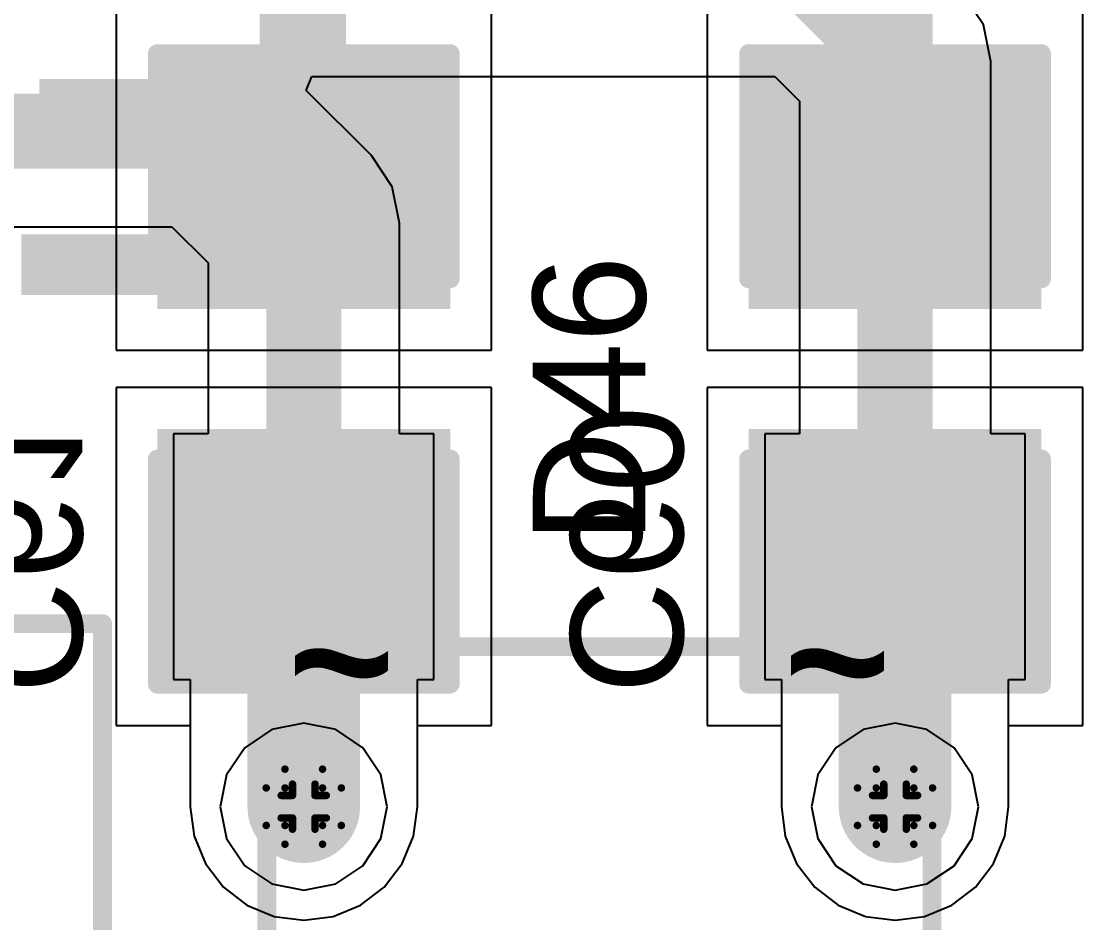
# Model space of a CAD drawing. Header units: inches. Extents: x 0 to 198, y 0 to 199.
# Drawn here: x 3.9487 to 4.2315, y 3.9091 to 4.1493 of the extents above; entities that cross this region are included whole.
import ezdxf

# ---------------------------------------------------------------- set-up
doc = ezdxf.new("R2010")
doc.units = ezdxf.units.IN
doc.header["$MEASUREMENT"] = 0
for name, color, linetype in [('Bottom Layer', 5, 'Continuous'), ('Bottom Overlay', 54, 'Continuous'), ('Bottom Paste', 16, 'Continuous'), ('Bottom Solder', 6, 'Continuous'), ('Drill Drawing', 1, 'Continuous'), ('Layer 1', 16, 'Continuous'), ('Layer 2', 76, 'Continuous'), ('Top Layer', 1, 'Continuous'), ('Top Overlay', 2, 'Continuous'), ('Top Paste', 8, 'Continuous'), ('Top Solder', 216, 'Continuous'), ('Via Holes', 16, 'Continuous')]:
    doc.layers.add(name, color=color, linetype=linetype)
doc.styles.add('Arial', font='', dxfattribs={"height": 0.2})
doc.styles.add('Arial Black_Bold', font='', dxfattribs={"height": 0.2})
doc.styles.add('Arial_Bold', font='', dxfattribs={"height": 0.2})
doc.styles.get('Arial').set_extended_font_data('Arial')
doc.styles.get('Arial Black_Bold').set_extended_font_data('Arial Black', bold=True)
doc.styles.get('Arial_Bold').set_extended_font_data('Arial', bold=True)

# ---------------------------------------------------------------- blocks, each defined once
blk = doc.blocks.new('B1617S_59')
at = {"layer": 'Top Overlay'}
for points in [[(0.19613, 0.13779, 0.005, 0.005, 0), (0.25, 0.13779, 0.005, 0.005, 0)], [(0.25, -0.1378, 0.005, 0.005, 0), (0.25, 0.13779, 0.005, 0.005, 0)]]:
    blk.add_lwpolyline(points, format="xyseb", dxfattribs=at)
blk.add_lwpolyline([(0.24875, 0.13779, 0.0025, 0.0025, 1), (0.25125, 0.13779, 0.0025, 0.0025, 1)], format="xyseb", close=True, dxfattribs=at)
blk.add_lwpolyline([(0.24875, 0.13779, 0.0025, 0.0025, 1), (0.25125, 0.13779, 0.0025, 0.0025, 1)], format="xyseb", close=True, dxfattribs=at)
blk = doc.blocks.new('ABS_253')
at = {"layer": 'Top Layer'}
for points in [[(-0.09488, 0.05906), (-0.13031, 0.05906), (-0.13031, 0.09843), (-0.09488, 0.09843)], [(0.13031, 0.05906), (0.09488, 0.05906), (0.09488, 0.09843), (0.13031, 0.09843)], [(-0.09488, -0.09843), (-0.13031, -0.09843), (-0.13031, -0.05906), (-0.09488, -0.05906)], [(0.13031, -0.09843), (0.09488, -0.09843), (0.09488, -0.05906), (0.13031, -0.05906)]]:
    blk.add_hatch(color=1, dxfattribs=at).paths.add_polyline_path(points)
at = {"layer": 'Top Paste'}
for points in [[(-0.09488, 0.05906), (-0.13031, 0.05906), (-0.13031, 0.09843), (-0.09488, 0.09843)], [(0.13031, 0.05906), (0.09488, 0.05906), (0.09488, 0.09843), (0.13031, 0.09843)], [(-0.09488, -0.09843), (-0.13031, -0.09843), (-0.13031, -0.05906), (-0.09488, -0.05906)], [(0.13031, -0.09843), (0.09488, -0.09843), (0.09488, -0.05906), (0.13031, -0.05906)]]:
    blk.add_hatch(color=8, dxfattribs=at).paths.add_polyline_path(points)
at = {"layer": 'Top Solder'}
for points in [[(-0.09088, 0.05506), (-0.13431, 0.05506), (-0.13431, 0.10243), (-0.09088, 0.10243)], [(0.13431, 0.05506), (0.09088, 0.05506), (0.09088, 0.10243), (0.13431, 0.10243)], [(-0.09088, -0.10243), (-0.13431, -0.10243), (-0.13431, -0.05506), (-0.09088, -0.05506)], [(0.13431, -0.10243), (0.09088, -0.10243), (0.09088, -0.05506), (0.13431, -0.05506)]]:
    blk.add_hatch(color=216, dxfattribs=at).paths.add_polyline_path(points)
at = {"layer": 'Top Overlay'}
for points in [[(-0.08858, 0.08858, 0.005, 0.005, 0), (0.08858, 0.08858, 0.005, 0.005, 0)], [(-0.08858, 0.08858, 0.005, 0.005, 0), (-0.08858, -0.08858, 0.005, 0.005, 0)], [(0.08858, 0.08858, 0.005, 0.005, 0), (0.08858, -0.08858, 0.005, 0.005, 0)], [(-0.144, 0.085, 0.005, 0.005, 0), (-0.139, 0.08, 0.005, 0.005, 0)], [(-0.144, 0.085, 0.005, 0.005, 0), (-0.144, 0.075, 0.005, 0.005, 0)], [(-0.139, 0.08, 0.005, 0.005, 0), (-0.144, 0.075, 0.005, 0.005, 0)], [(-0.08858, -0.08858, 0.005, 0.005, 0), (0.08858, -0.08858, 0.005, 0.005, 0)]]:
    blk.add_lwpolyline(points, format="xyseb", dxfattribs=at)
for points in [[(-0.08983, 0.08858, 0.0025, 0.0025, 1), (-0.08733, 0.08858, 0.0025, 0.0025, 1)], [(-0.08983, 0.08858, 0.0025, 0.0025, 1), (-0.08733, 0.08858, 0.0025, 0.0025, 1)], [(0.08733, 0.08858, 0.0025, 0.0025, 1), (0.08983, 0.08858, 0.0025, 0.0025, 1)], [(0.08733, 0.08858, 0.0025, 0.0025, 1), (0.08983, 0.08858, 0.0025, 0.0025, 1)], [(-0.14525, 0.085, 0.0025, 0.0025, 1), (-0.14275, 0.085, 0.0025, 0.0025, 1)], [(-0.14525, 0.085, 0.0025, 0.0025, 1), (-0.14275, 0.085, 0.0025, 0.0025, 1)], [(-0.14025, 0.08, 0.0025, 0.0025, 1), (-0.13775, 0.08, 0.0025, 0.0025, 1)], [(-0.14025, 0.08, 0.0025, 0.0025, 1), (-0.13775, 0.08, 0.0025, 0.0025, 1)], [(-0.14525, 0.075, 0.0025, 0.0025, 1), (-0.14275, 0.075, 0.0025, 0.0025, 1)], [(-0.14525, 0.075, 0.0025, 0.0025, 1), (-0.14275, 0.075, 0.0025, 0.0025, 1)], [(-0.08983, -0.08858, 0.0025, 0.0025, 1), (-0.08733, -0.08858, 0.0025, 0.0025, 1)], [(-0.08983, -0.08858, 0.0025, 0.0025, 1), (-0.08733, -0.08858, 0.0025, 0.0025, 1)], [(0.08733, -0.08858, 0.0025, 0.0025, 1), (0.08983, -0.08858, 0.0025, 0.0025, 1)], [(0.08733, -0.08858, 0.0025, 0.0025, 1), (0.08983, -0.08858, 0.0025, 0.0025, 1)]]:
    blk.add_lwpolyline(points, format="xyseb", close=True, dxfattribs=at)
at = {"layer": 'Top Overlay', "style": 'Arial_Bold'}
for s, p in [('+', (-0.04751, 0.05434)), ('~', (0.10099, 0.05434)), ('~', (0.10099, -0.07772)), ('-', (-0.04751, -0.07772))]:
    blk.add_text(s, height=0.035, rotation=90, dxfattribs=at).set_placement(p)
blk = doc.blocks.new('C___1206_B_316')
at = {"layer": 'Bottom Layer'}
for points in [[(-0.08, 0.035), (-0.02, 0.035), (-0.02, -0.035), (-0.08, -0.035)], [(0.02, 0.035), (0.08, 0.035), (0.08, -0.035), (0.02, -0.035)]]:
    blk.add_hatch(color=5, dxfattribs=at).paths.add_polyline_path(points)
at = {"layer": 'Bottom Paste'}
for points in [[(-0.08, 0.035), (-0.02, 0.035), (-0.02, -0.035), (-0.08, -0.035)], [(0.02, 0.035), (0.08, 0.035), (0.08, -0.035), (0.02, -0.035)]]:
    blk.add_hatch(color=16, dxfattribs=at).paths.add_polyline_path(points)
at = {"layer": 'Bottom Solder'}
for points in [[(-0.084, 0.039), (-0.016, 0.039), (-0.016, -0.039), (-0.084, -0.039)], [(0.016, 0.039), (0.084, 0.039), (0.084, -0.039), (0.016, -0.039)]]:
    blk.add_hatch(color=6, dxfattribs=at).paths.add_polyline_path(points)
at = {"layer": 'Bottom Overlay'}
for points in [[(-0.084, -0.039, 0.005, 0.005, 0), (-0.084, 0.039, 0.005, 0.005, 0)], [(-0.024, 0.039, 0.005, 0.005, 0), (-0.084, 0.039, 0.005, 0.005, 0)], [(0.084, 0.039, 0.005, 0.005, 0), (0.024, 0.039, 0.005, 0.005, 0)], [(0.084, -0.039, 0.005, 0.005, 0), (0.084, 0.039, 0.005, 0.005, 0)], [(-0.024, -0.039, 0.005, 0.005, 0), (-0.084, -0.039, 0.005, 0.005, 0)], [(0.084, -0.039, 0.005, 0.005, 0), (0.024, -0.039, 0.005, 0.005, 0)]]:
    blk.add_lwpolyline(points, format="xyseb", dxfattribs=at)
for points in [[(-0.08525, 0.039, 0.0025, 0.0025, 1), (-0.08275, 0.039, 0.0025, 0.0025, 1)], [(-0.08525, 0.039, 0.0025, 0.0025, 1), (-0.08275, 0.039, 0.0025, 0.0025, 1)], [(-0.02525, 0.039, 0.0025, 0.0025, 1), (-0.02275, 0.039, 0.0025, 0.0025, 1)], [(0.02275, 0.039, 0.0025, 0.0025, 1), (0.02525, 0.039, 0.0025, 0.0025, 1)], [(0.08275, 0.039, 0.0025, 0.0025, 1), (0.08525, 0.039, 0.0025, 0.0025, 1)], [(0.08275, 0.039, 0.0025, 0.0025, 1), (0.08525, 0.039, 0.0025, 0.0025, 1)], [(-0.08525, -0.039, 0.0025, 0.0025, 1), (-0.08275, -0.039, 0.0025, 0.0025, 1)], [(-0.08525, -0.039, 0.0025, 0.0025, 1), (-0.08275, -0.039, 0.0025, 0.0025, 1)], [(-0.02525, -0.039, 0.0025, 0.0025, 1), (-0.02275, -0.039, 0.0025, 0.0025, 1)], [(0.02275, -0.039, 0.0025, 0.0025, 1), (0.02525, -0.039, 0.0025, 0.0025, 1)], [(0.08275, -0.039, 0.0025, 0.0025, 1), (0.08525, -0.039, 0.0025, 0.0025, 1)], [(0.08275, -0.039, 0.0025, 0.0025, 1), (0.08525, -0.039, 0.0025, 0.0025, 1)]]:
    blk.add_lwpolyline(points, format="xyseb", close=True, dxfattribs=at)
blk = doc.blocks.new('C___1206_B_317')
at = {"layer": 'Bottom Layer'}
for points in [[(-0.08, 0.035), (-0.02, 0.035), (-0.02, -0.035), (-0.08, -0.035)], [(0.02, 0.035), (0.08, 0.035), (0.08, -0.035), (0.02, -0.035)]]:
    blk.add_hatch(color=5, dxfattribs=at).paths.add_polyline_path(points)
at = {"layer": 'Bottom Paste'}
for points in [[(-0.08, 0.035), (-0.02, 0.035), (-0.02, -0.035), (-0.08, -0.035)], [(0.02, 0.035), (0.08, 0.035), (0.08, -0.035), (0.02, -0.035)]]:
    blk.add_hatch(color=16, dxfattribs=at).paths.add_polyline_path(points)
at = {"layer": 'Bottom Solder'}
for points in [[(-0.084, 0.039), (-0.016, 0.039), (-0.016, -0.039), (-0.084, -0.039)], [(0.016, 0.039), (0.084, 0.039), (0.084, -0.039), (0.016, -0.039)]]:
    blk.add_hatch(color=6, dxfattribs=at).paths.add_polyline_path(points)
at = {"layer": 'Bottom Overlay'}
for points in [[(-0.024, 0.039, 0.005, 0.005, 0), (-0.084, 0.039, 0.005, 0.005, 0)], [(-0.084, -0.039, 0.005, 0.005, 0), (-0.084, 0.039, 0.005, 0.005, 0)], [(0.084, 0.039, 0.005, 0.005, 0), (0.024, 0.039, 0.005, 0.005, 0)], [(0.084, -0.039, 0.005, 0.005, 0), (0.084, 0.039, 0.005, 0.005, 0)], [(-0.024, -0.039, 0.005, 0.005, 0), (-0.084, -0.039, 0.005, 0.005, 0)], [(0.084, -0.039, 0.005, 0.005, 0), (0.024, -0.039, 0.005, 0.005, 0)]]:
    blk.add_lwpolyline(points, format="xyseb", dxfattribs=at)
for points in [[(-0.08525, 0.039, 0.0025, 0.0025, 1), (-0.08275, 0.039, 0.0025, 0.0025, 1)], [(-0.08525, 0.039, 0.0025, 0.0025, 1), (-0.08275, 0.039, 0.0025, 0.0025, 1)], [(-0.02525, 0.039, 0.0025, 0.0025, 1), (-0.02275, 0.039, 0.0025, 0.0025, 1)], [(0.02275, 0.039, 0.0025, 0.0025, 1), (0.02525, 0.039, 0.0025, 0.0025, 1)], [(0.08275, 0.039, 0.0025, 0.0025, 1), (0.08525, 0.039, 0.0025, 0.0025, 1)], [(0.08275, 0.039, 0.0025, 0.0025, 1), (0.08525, 0.039, 0.0025, 0.0025, 1)], [(-0.08525, -0.039, 0.0025, 0.0025, 1), (-0.08275, -0.039, 0.0025, 0.0025, 1)], [(-0.08525, -0.039, 0.0025, 0.0025, 1), (-0.08275, -0.039, 0.0025, 0.0025, 1)], [(-0.02525, -0.039, 0.0025, 0.0025, 1), (-0.02275, -0.039, 0.0025, 0.0025, 1)], [(0.02275, -0.039, 0.0025, 0.0025, 1), (0.02525, -0.039, 0.0025, 0.0025, 1)], [(0.08275, -0.039, 0.0025, 0.0025, 1), (0.08525, -0.039, 0.0025, 0.0025, 1)], [(0.08275, -0.039, 0.0025, 0.0025, 1), (0.08525, -0.039, 0.0025, 0.0025, 1)]]:
    blk.add_lwpolyline(points, format="xyseb", close=True, dxfattribs=at)

msp = doc.modelspace()

# ---------------------------------------------------------------- hatches: boundary and pattern name
at = {"layer": 'Bottom Layer'}
h = msp.add_hatch(color=5, dxfattribs=at)
edge = h.paths.add_edge_path()
edge.add_arc((4.02399, 3.94), 0.01181, 0, 360)
h = msp.add_hatch(color=5, dxfattribs=at)
edge = h.paths.add_edge_path()
edge.add_arc((4.18147, 3.94), 0.01181, 0, 360)
at = {"layer": 'Layer 1'}
h = msp.add_hatch(color=16, dxfattribs=at)
edge = h.paths.add_edge_path()
edge.add_arc((4.02399, 3.94), 0.01181, 0, 360)
h = msp.add_hatch(color=16, dxfattribs=at)
edge = h.paths.add_edge_path()
edge.add_arc((4.18147, 3.94), 0.01181, 0, 360)
at = {"layer": 'Layer 2'}
h = msp.add_hatch(color=76, dxfattribs=at)
edge = h.paths.add_edge_path()
edge.add_arc((4.02399, 3.94), 0.01181, 0, 360)
h = msp.add_hatch(color=76, dxfattribs=at)
edge = h.paths.add_edge_path()
edge.add_arc((4.18147, 3.94), 0.01181, 0, 360)
at = {"layer": 'Top Layer'}
h = msp.add_hatch(color=1, dxfattribs=at)
edge = h.paths.add_edge_path()
edge.add_arc((4.02399, 3.94), 0.01181, 0, 360)
h = msp.add_hatch(color=1, dxfattribs=at)
edge = h.paths.add_edge_path()
edge.add_arc((4.18147, 3.94), 0.01181, 0, 360)
at = {"layer": 'Via Holes'}
h = msp.add_hatch(color=7, dxfattribs=at)
edge = h.paths.add_edge_path()
edge.add_arc((4.02399, 3.94), 0.00591, 0, 360)
h = msp.add_hatch(color=7, dxfattribs=at)
edge = h.paths.add_edge_path()
edge.add_arc((4.18147, 3.94), 0.00591, 0, 360)

# ---------------------------------------------------------------- linework, layer by layer
at = {"layer": 'Bottom Layer'}
for p, q in [((3.97399, 4.15164), (3.97399, 4.06164)), ((4.07399, 4.06164), (4.07399, 4.15164)), ((4.13147, 4.15164), (4.13147, 4.06164)), ((4.23147, 4.06164), (4.23147, 4.15164)), ((3.97399, 4.06164), (4.07399, 4.06164)), ((4.13147, 4.06164), (4.23147, 4.06164)), ((4.07399, 4.05164), (3.97399, 4.05164)), ((3.97399, 4.05164), (3.97399, 3.96164)), ((4.07399, 3.96164), (4.07399, 4.05164)), ((4.23147, 4.05164), (4.13147, 4.05164)), ((4.13147, 4.05164), (4.13147, 3.96164)), ((4.23147, 3.96164), (4.23147, 4.05164)), ((3.97399, 3.96164), (3.99373, 3.96164)), ((3.99373, 3.96164), (3.99373, 3.94)), ((4.05424, 3.94), (4.05424, 3.96164)), ((4.05424, 3.96164), (4.07399, 3.96164)), ((4.13147, 3.96164), (4.15121, 3.96164)), ((4.15121, 3.96164), (4.15121, 3.94)), ((4.21173, 3.94), (4.21173, 3.96164)), ((4.21173, 3.96164), (4.23147, 3.96164)), ((3.99373, 3.94), (3.99476, 3.93217)), ((4.05321, 3.93217), (4.05424, 3.94)), ((4.15121, 3.94), (4.15224, 3.93217)), ((4.2107, 3.93217), (4.21173, 3.94)), ((3.99476, 3.93217), (3.99778, 3.92487)), ((4.05019, 3.92487), (4.05321, 3.93217)), ((4.15224, 3.93217), (4.15526, 3.92487)), ((4.20767, 3.92487), (4.2107, 3.93217)), ((3.99778, 3.92487), (4.00259, 3.9186)), ((4.04538, 3.9186), (4.05019, 3.92487)), ((4.15526, 3.92487), (4.16007, 3.9186)), ((4.20286, 3.9186), (4.20767, 3.92487)), ((4.00259, 3.9186), (4.00886, 3.91379)), ((4.03912, 3.91379), (4.04538, 3.9186)), ((4.16007, 3.9186), (4.16634, 3.91379)), ((4.1966, 3.91379), (4.20286, 3.9186)), ((4.00886, 3.91379), (4.01615, 3.91077)), ((4.03182, 3.91077), (4.03912, 3.91379)), ((4.16634, 3.91379), (4.17364, 3.91077)), ((4.1893, 3.91077), (4.1966, 3.91379)), ((4.01615, 3.91077), (4.02399, 3.90974)), ((4.02399, 3.90974), (4.03182, 3.91077)), ((4.17364, 3.91077), (4.18147, 3.90974)), ((4.18147, 3.90974), (4.1893, 3.91077))]:
    msp.add_line(p, q, dxfattribs=at)
for points in [[(4.18147, 4.10664, 0.02, 0.02, 0), (4.18147, 4.187, 0.02, 0.02, 0)], [(4.02399, 4.10664, 0.02, 0.02, 0), (4.02399, 4.172, 0.02, 0.02, 0)], [(4.02399, 3.94, 0.03, 0.03, 0), (4.02399, 4.00664, 0.03, 0.03, 0)], [(4.18147, 3.94, 0.03, 0.03, 0), (4.18147, 4.00664, 0.03, 0.03, 0)]]:
    msp.add_lwpolyline(points, format="xyseb", dxfattribs=at)
for points in [[(4.01899, 4.10664, 0.01, 0.01, 1), (4.02899, 4.10664, 0.01, 0.01, 1)], [(4.17647, 4.10664, 0.01, 0.01, 1), (4.18647, 4.10664, 0.01, 0.01, 1)], [(4.01649, 4.00664, 0.015, 0.015, 1), (4.03149, 4.00664, 0.015, 0.015, 1)], [(4.17397, 4.00664, 0.015, 0.015, 1), (4.18897, 4.00664, 0.015, 0.015, 1)], [(4.01649, 3.94, 0.015, 0.015, 1), (4.03149, 3.94, 0.015, 0.015, 1)], [(4.17397, 3.94, 0.015, 0.015, 1), (4.18897, 3.94, 0.015, 0.015, 1)]]:
    msp.add_lwpolyline(points, format="xyseb", close=True, dxfattribs=at)
at = {"layer": 'Drill Drawing'}
for points in [[(4.01899, 3.945, 0.002, 0.002, 0), (4.01899, 3.95, 0.002, 0.002, 0)], [(4.01899, 3.95, 0.002, 0.002, 0), (4.02899, 3.95, 0.002, 0.002, 0)], [(4.02899, 3.945, 0.002, 0.002, 0), (4.02899, 3.95, 0.002, 0.002, 0)], [(4.17647, 3.945, 0.002, 0.002, 0), (4.17647, 3.95, 0.002, 0.002, 0)], [(4.17647, 3.95, 0.002, 0.002, 0), (4.18647, 3.95, 0.002, 0.002, 0)], [(4.18647, 3.945, 0.002, 0.002, 0), (4.18647, 3.95, 0.002, 0.002, 0)], [(4.02099, 3.943, 0.002, 0.002, 0), (4.02099, 3.946, 0.002, 0.002, 0)], [(4.02099, 3.946, 0.002, 0.002, 0), (4.02699, 3.946, 0.002, 0.002, 0)], [(4.02699, 3.943, 0.002, 0.002, 0), (4.02699, 3.946, 0.002, 0.002, 0)], [(4.17847, 3.943, 0.002, 0.002, 0), (4.17847, 3.946, 0.002, 0.002, 0)], [(4.17847, 3.946, 0.002, 0.002, 0), (4.18447, 3.946, 0.002, 0.002, 0)], [(4.18447, 3.943, 0.002, 0.002, 0), (4.18447, 3.946, 0.002, 0.002, 0)], [(4.01399, 3.935, 0.002, 0.002, 0), (4.01399, 3.945, 0.002, 0.002, 0)], [(4.01399, 3.945, 0.002, 0.002, 0), (4.01899, 3.945, 0.002, 0.002, 0)], [(4.02899, 3.945, 0.002, 0.002, 0), (4.03399, 3.945, 0.002, 0.002, 0)], [(4.03399, 3.935, 0.002, 0.002, 0), (4.03399, 3.945, 0.002, 0.002, 0)], [(4.17147, 3.935, 0.002, 0.002, 0), (4.17147, 3.945, 0.002, 0.002, 0)], [(4.17147, 3.945, 0.002, 0.002, 0), (4.17647, 3.945, 0.002, 0.002, 0)], [(4.18647, 3.945, 0.002, 0.002, 0), (4.19147, 3.945, 0.002, 0.002, 0)], [(4.19147, 3.935, 0.002, 0.002, 0), (4.19147, 3.945, 0.002, 0.002, 0)], [(4.01799, 3.937, 0.002, 0.002, 0), (4.01799, 3.943, 0.002, 0.002, 0)], [(4.01799, 3.943, 0.002, 0.002, 0), (4.02099, 3.943, 0.002, 0.002, 0)], [(4.02699, 3.943, 0.002, 0.002, 0), (4.02999, 3.943, 0.002, 0.002, 0)], [(4.02999, 3.937, 0.002, 0.002, 0), (4.02999, 3.943, 0.002, 0.002, 0)], [(4.17547, 3.937, 0.002, 0.002, 0), (4.17547, 3.943, 0.002, 0.002, 0)], [(4.17547, 3.943, 0.002, 0.002, 0), (4.17847, 3.943, 0.002, 0.002, 0)], [(4.18447, 3.943, 0.002, 0.002, 0), (4.18747, 3.943, 0.002, 0.002, 0)], [(4.18747, 3.937, 0.002, 0.002, 0), (4.18747, 3.943, 0.002, 0.002, 0)], [(4.01399, 3.935, 0.002, 0.002, 0), (4.01899, 3.935, 0.002, 0.002, 0)], [(4.01799, 3.937, 0.002, 0.002, 0), (4.02099, 3.937, 0.002, 0.002, 0)], [(4.01899, 3.93, 0.002, 0.002, 0), (4.01899, 3.935, 0.002, 0.002, 0)], [(4.02099, 3.934, 0.002, 0.002, 0), (4.02099, 3.937, 0.002, 0.002, 0)], [(4.02699, 3.937, 0.002, 0.002, 0), (4.02999, 3.937, 0.002, 0.002, 0)], [(4.02699, 3.934, 0.002, 0.002, 0), (4.02699, 3.937, 0.002, 0.002, 0)], [(4.02899, 3.935, 0.002, 0.002, 0), (4.03399, 3.935, 0.002, 0.002, 0)], [(4.02899, 3.93, 0.002, 0.002, 0), (4.02899, 3.935, 0.002, 0.002, 0)], [(4.17147, 3.935, 0.002, 0.002, 0), (4.17647, 3.935, 0.002, 0.002, 0)], [(4.17547, 3.937, 0.002, 0.002, 0), (4.17847, 3.937, 0.002, 0.002, 0)], [(4.17647, 3.93, 0.002, 0.002, 0), (4.17647, 3.935, 0.002, 0.002, 0)], [(4.17847, 3.934, 0.002, 0.002, 0), (4.17847, 3.937, 0.002, 0.002, 0)], [(4.18447, 3.937, 0.002, 0.002, 0), (4.18747, 3.937, 0.002, 0.002, 0)], [(4.18447, 3.934, 0.002, 0.002, 0), (4.18447, 3.937, 0.002, 0.002, 0)], [(4.18647, 3.935, 0.002, 0.002, 0), (4.19147, 3.935, 0.002, 0.002, 0)], [(4.18647, 3.93, 0.002, 0.002, 0), (4.18647, 3.935, 0.002, 0.002, 0)], [(4.02099, 3.934, 0.002, 0.002, 0), (4.02699, 3.934, 0.002, 0.002, 0)], [(4.17847, 3.934, 0.002, 0.002, 0), (4.18447, 3.934, 0.002, 0.002, 0)], [(4.01899, 3.93, 0.002, 0.002, 0), (4.02899, 3.93, 0.002, 0.002, 0)], [(4.17647, 3.93, 0.002, 0.002, 0), (4.18647, 3.93, 0.002, 0.002, 0)]]:
    msp.add_lwpolyline(points, format="xyseb", dxfattribs=at)
for points in [[(4.01849, 3.95, 0.001, 0.001, 1), (4.01949, 3.95, 0.001, 0.001, 1)], [(4.01849, 3.95, 0.001, 0.001, 1), (4.01949, 3.95, 0.001, 0.001, 1)], [(4.02849, 3.95, 0.001, 0.001, 1), (4.02949, 3.95, 0.001, 0.001, 1)], [(4.02849, 3.95, 0.001, 0.001, 1), (4.02949, 3.95, 0.001, 0.001, 1)], [(4.17597, 3.95, 0.001, 0.001, 1), (4.17697, 3.95, 0.001, 0.001, 1)], [(4.17597, 3.95, 0.001, 0.001, 1), (4.17697, 3.95, 0.001, 0.001, 1)], [(4.18597, 3.95, 0.001, 0.001, 1), (4.18697, 3.95, 0.001, 0.001, 1)], [(4.18597, 3.95, 0.001, 0.001, 1), (4.18697, 3.95, 0.001, 0.001, 1)], [(4.02049, 3.946, 0.001, 0.001, 1), (4.02149, 3.946, 0.001, 0.001, 1)], [(4.02049, 3.946, 0.001, 0.001, 1), (4.02149, 3.946, 0.001, 0.001, 1)], [(4.02649, 3.946, 0.001, 0.001, 1), (4.02749, 3.946, 0.001, 0.001, 1)], [(4.02649, 3.946, 0.001, 0.001, 1), (4.02749, 3.946, 0.001, 0.001, 1)], [(4.17797, 3.946, 0.001, 0.001, 1), (4.17897, 3.946, 0.001, 0.001, 1)], [(4.17797, 3.946, 0.001, 0.001, 1), (4.17897, 3.946, 0.001, 0.001, 1)], [(4.18397, 3.946, 0.001, 0.001, 1), (4.18497, 3.946, 0.001, 0.001, 1)], [(4.18397, 3.946, 0.001, 0.001, 1), (4.18497, 3.946, 0.001, 0.001, 1)], [(4.01349, 3.945, 0.001, 0.001, 1), (4.01449, 3.945, 0.001, 0.001, 1)], [(4.01349, 3.945, 0.001, 0.001, 1), (4.01449, 3.945, 0.001, 0.001, 1)], [(4.01849, 3.945, 0.001, 0.001, 1), (4.01949, 3.945, 0.001, 0.001, 1)], [(4.01849, 3.945, 0.001, 0.001, 1), (4.01949, 3.945, 0.001, 0.001, 1)], [(4.02849, 3.945, 0.001, 0.001, 1), (4.02949, 3.945, 0.001, 0.001, 1)], [(4.02849, 3.945, 0.001, 0.001, 1), (4.02949, 3.945, 0.001, 0.001, 1)], [(4.03349, 3.945, 0.001, 0.001, 1), (4.03449, 3.945, 0.001, 0.001, 1)], [(4.03349, 3.945, 0.001, 0.001, 1), (4.03449, 3.945, 0.001, 0.001, 1)], [(4.17097, 3.945, 0.001, 0.001, 1), (4.17197, 3.945, 0.001, 0.001, 1)], [(4.17097, 3.945, 0.001, 0.001, 1), (4.17197, 3.945, 0.001, 0.001, 1)], [(4.17597, 3.945, 0.001, 0.001, 1), (4.17697, 3.945, 0.001, 0.001, 1)], [(4.17597, 3.945, 0.001, 0.001, 1), (4.17697, 3.945, 0.001, 0.001, 1)], [(4.18597, 3.945, 0.001, 0.001, 1), (4.18697, 3.945, 0.001, 0.001, 1)], [(4.18597, 3.945, 0.001, 0.001, 1), (4.18697, 3.945, 0.001, 0.001, 1)], [(4.19097, 3.945, 0.001, 0.001, 1), (4.19197, 3.945, 0.001, 0.001, 1)], [(4.19097, 3.945, 0.001, 0.001, 1), (4.19197, 3.945, 0.001, 0.001, 1)], [(4.01749, 3.943, 0.001, 0.001, 1), (4.01849, 3.943, 0.001, 0.001, 1)], [(4.01749, 3.943, 0.001, 0.001, 1), (4.01849, 3.943, 0.001, 0.001, 1)], [(4.02049, 3.943, 0.001, 0.001, 1), (4.02149, 3.943, 0.001, 0.001, 1)], [(4.02049, 3.943, 0.001, 0.001, 1), (4.02149, 3.943, 0.001, 0.001, 1)], [(4.02649, 3.943, 0.001, 0.001, 1), (4.02749, 3.943, 0.001, 0.001, 1)], [(4.02649, 3.943, 0.001, 0.001, 1), (4.02749, 3.943, 0.001, 0.001, 1)], [(4.02949, 3.943, 0.001, 0.001, 1), (4.03049, 3.943, 0.001, 0.001, 1)], [(4.02949, 3.943, 0.001, 0.001, 1), (4.03049, 3.943, 0.001, 0.001, 1)], [(4.17497, 3.943, 0.001, 0.001, 1), (4.17597, 3.943, 0.001, 0.001, 1)], [(4.17497, 3.943, 0.001, 0.001, 1), (4.17597, 3.943, 0.001, 0.001, 1)], [(4.17797, 3.943, 0.001, 0.001, 1), (4.17897, 3.943, 0.001, 0.001, 1)], [(4.17797, 3.943, 0.001, 0.001, 1), (4.17897, 3.943, 0.001, 0.001, 1)], [(4.18397, 3.943, 0.001, 0.001, 1), (4.18497, 3.943, 0.001, 0.001, 1)], [(4.18397, 3.943, 0.001, 0.001, 1), (4.18497, 3.943, 0.001, 0.001, 1)], [(4.18697, 3.943, 0.001, 0.001, 1), (4.18797, 3.943, 0.001, 0.001, 1)], [(4.18697, 3.943, 0.001, 0.001, 1), (4.18797, 3.943, 0.001, 0.001, 1)], [(4.01349, 3.935, 0.001, 0.001, 1), (4.01449, 3.935, 0.001, 0.001, 1)], [(4.01349, 3.935, 0.001, 0.001, 1), (4.01449, 3.935, 0.001, 0.001, 1)], [(4.01749, 3.937, 0.001, 0.001, 1), (4.01849, 3.937, 0.001, 0.001, 1)], [(4.01749, 3.937, 0.001, 0.001, 1), (4.01849, 3.937, 0.001, 0.001, 1)], [(4.01849, 3.935, 0.001, 0.001, 1), (4.01949, 3.935, 0.001, 0.001, 1)], [(4.01849, 3.935, 0.001, 0.001, 1), (4.01949, 3.935, 0.001, 0.001, 1)], [(4.02049, 3.937, 0.001, 0.001, 1), (4.02149, 3.937, 0.001, 0.001, 1)], [(4.02049, 3.937, 0.001, 0.001, 1), (4.02149, 3.937, 0.001, 0.001, 1)], [(4.02649, 3.937, 0.001, 0.001, 1), (4.02749, 3.937, 0.001, 0.001, 1)], [(4.02649, 3.937, 0.001, 0.001, 1), (4.02749, 3.937, 0.001, 0.001, 1)], [(4.02849, 3.935, 0.001, 0.001, 1), (4.02949, 3.935, 0.001, 0.001, 1)], [(4.02849, 3.935, 0.001, 0.001, 1), (4.02949, 3.935, 0.001, 0.001, 1)], [(4.02949, 3.937, 0.001, 0.001, 1), (4.03049, 3.937, 0.001, 0.001, 1)], [(4.02949, 3.937, 0.001, 0.001, 1), (4.03049, 3.937, 0.001, 0.001, 1)], [(4.03349, 3.935, 0.001, 0.001, 1), (4.03449, 3.935, 0.001, 0.001, 1)], [(4.03349, 3.935, 0.001, 0.001, 1), (4.03449, 3.935, 0.001, 0.001, 1)], [(4.17097, 3.935, 0.001, 0.001, 1), (4.17197, 3.935, 0.001, 0.001, 1)], [(4.17097, 3.935, 0.001, 0.001, 1), (4.17197, 3.935, 0.001, 0.001, 1)], [(4.17497, 3.937, 0.001, 0.001, 1), (4.17597, 3.937, 0.001, 0.001, 1)], [(4.17497, 3.937, 0.001, 0.001, 1), (4.17597, 3.937, 0.001, 0.001, 1)], [(4.17597, 3.935, 0.001, 0.001, 1), (4.17697, 3.935, 0.001, 0.001, 1)], [(4.17597, 3.935, 0.001, 0.001, 1), (4.17697, 3.935, 0.001, 0.001, 1)], [(4.17797, 3.937, 0.001, 0.001, 1), (4.17897, 3.937, 0.001, 0.001, 1)], [(4.17797, 3.937, 0.001, 0.001, 1), (4.17897, 3.937, 0.001, 0.001, 1)], [(4.18397, 3.937, 0.001, 0.001, 1), (4.18497, 3.937, 0.001, 0.001, 1)], [(4.18397, 3.937, 0.001, 0.001, 1), (4.18497, 3.937, 0.001, 0.001, 1)], [(4.18597, 3.935, 0.001, 0.001, 1), (4.18697, 3.935, 0.001, 0.001, 1)], [(4.18597, 3.935, 0.001, 0.001, 1), (4.18697, 3.935, 0.001, 0.001, 1)], [(4.18697, 3.937, 0.001, 0.001, 1), (4.18797, 3.937, 0.001, 0.001, 1)], [(4.18697, 3.937, 0.001, 0.001, 1), (4.18797, 3.937, 0.001, 0.001, 1)], [(4.19097, 3.935, 0.001, 0.001, 1), (4.19197, 3.935, 0.001, 0.001, 1)], [(4.19097, 3.935, 0.001, 0.001, 1), (4.19197, 3.935, 0.001, 0.001, 1)], [(4.02049, 3.934, 0.001, 0.001, 1), (4.02149, 3.934, 0.001, 0.001, 1)], [(4.02049, 3.934, 0.001, 0.001, 1), (4.02149, 3.934, 0.001, 0.001, 1)], [(4.02649, 3.934, 0.001, 0.001, 1), (4.02749, 3.934, 0.001, 0.001, 1)], [(4.02649, 3.934, 0.001, 0.001, 1), (4.02749, 3.934, 0.001, 0.001, 1)], [(4.17797, 3.934, 0.001, 0.001, 1), (4.17897, 3.934, 0.001, 0.001, 1)], [(4.17797, 3.934, 0.001, 0.001, 1), (4.17897, 3.934, 0.001, 0.001, 1)], [(4.18397, 3.934, 0.001, 0.001, 1), (4.18497, 3.934, 0.001, 0.001, 1)], [(4.18397, 3.934, 0.001, 0.001, 1), (4.18497, 3.934, 0.001, 0.001, 1)], [(4.01849, 3.93, 0.001, 0.001, 1), (4.01949, 3.93, 0.001, 0.001, 1)], [(4.01849, 3.93, 0.001, 0.001, 1), (4.01949, 3.93, 0.001, 0.001, 1)], [(4.02849, 3.93, 0.001, 0.001, 1), (4.02949, 3.93, 0.001, 0.001, 1)], [(4.02849, 3.93, 0.001, 0.001, 1), (4.02949, 3.93, 0.001, 0.001, 1)], [(4.17597, 3.93, 0.001, 0.001, 1), (4.17697, 3.93, 0.001, 0.001, 1)], [(4.17597, 3.93, 0.001, 0.001, 1), (4.17697, 3.93, 0.001, 0.001, 1)], [(4.18597, 3.93, 0.001, 0.001, 1), (4.18697, 3.93, 0.001, 0.001, 1)], [(4.18597, 3.93, 0.001, 0.001, 1), (4.18697, 3.93, 0.001, 0.001, 1)]]:
    msp.add_lwpolyline(points, format="xyseb", close=True, dxfattribs=at)
at = {"layer": 'Layer 1'}
for p, q in [((4.02399, 3.96224), (4.01548, 3.96055)), ((4.0325, 3.96055), (4.02399, 3.96224)), ((4.18147, 3.96224), (4.17296, 3.96055)), ((4.18998, 3.96055), (4.18147, 3.96224)), ((4.01548, 3.96055), (4.00826, 3.95572)), ((4.03971, 3.95572), (4.0325, 3.96055)), ((4.17296, 3.96055), (4.16574, 3.95572)), ((4.19719, 3.95572), (4.18998, 3.96055)), ((4.00826, 3.95572), (4.00344, 3.94851)), ((4.04453, 3.94851), (4.03971, 3.95572)), ((4.16574, 3.95572), (4.16092, 3.94851)), ((4.20201, 3.94851), (4.19719, 3.95572)), ((4.00344, 3.94851), (4.00175, 3.94)), ((4.04622, 3.94), (4.04453, 3.94851)), ((4.16092, 3.94851), (4.15923, 3.94)), ((4.20371, 3.94), (4.20201, 3.94851)), ((4.00175, 3.94), (4.00344, 3.93149)), ((4.04453, 3.93149), (4.04622, 3.94)), ((4.15923, 3.94), (4.16092, 3.93149)), ((4.20201, 3.93149), (4.20371, 3.94)), ((4.00344, 3.93149), (4.00826, 3.92428)), ((4.03971, 3.92428), (4.04453, 3.93149)), ((4.16092, 3.93149), (4.16574, 3.92428)), ((4.19719, 3.92428), (4.20201, 3.93149)), ((4.00826, 3.92428), (4.01548, 3.91945)), ((4.0325, 3.91945), (4.03971, 3.92428)), ((4.16574, 3.92428), (4.17296, 3.91945)), ((4.18998, 3.91945), (4.19719, 3.92428)), ((4.01548, 3.91945), (4.02399, 3.91776)), ((4.02399, 3.91776), (4.0325, 3.91945)), ((4.17296, 3.91945), (4.18147, 3.91776)), ((4.18147, 3.91776), (4.18998, 3.91945))]:
    msp.add_line(p, q, dxfattribs=at)
at = {"layer": 'Layer 2'}
for p, q in [((4.02399, 3.96224), (4.01548, 3.96055)), ((4.0325, 3.96055), (4.02399, 3.96224)), ((4.18147, 3.96224), (4.17296, 3.96055)), ((4.18998, 3.96055), (4.18147, 3.96224)), ((4.01548, 3.96055), (4.00826, 3.95572)), ((4.03971, 3.95572), (4.0325, 3.96055)), ((4.17296, 3.96055), (4.16574, 3.95572)), ((4.19719, 3.95572), (4.18998, 3.96055)), ((4.00826, 3.95572), (4.00344, 3.94851)), ((4.04453, 3.94851), (4.03971, 3.95572)), ((4.16574, 3.95572), (4.16092, 3.94851)), ((4.20201, 3.94851), (4.19719, 3.95572)), ((4.00344, 3.94851), (4.00175, 3.94)), ((4.04622, 3.94), (4.04453, 3.94851)), ((4.16092, 3.94851), (4.15923, 3.94)), ((4.20371, 3.94), (4.20201, 3.94851)), ((4.00175, 3.94), (4.00344, 3.93149)), ((4.04453, 3.93149), (4.04622, 3.94)), ((4.15923, 3.94), (4.16092, 3.93149)), ((4.20201, 3.93149), (4.20371, 3.94)), ((4.00344, 3.93149), (4.00826, 3.92428)), ((4.03971, 3.92428), (4.04453, 3.93149)), ((4.16092, 3.93149), (4.16574, 3.92428)), ((4.19719, 3.92428), (4.20201, 3.93149)), ((4.00826, 3.92428), (4.01548, 3.91945)), ((4.0325, 3.91945), (4.03971, 3.92428)), ((4.16574, 3.92428), (4.17296, 3.91945)), ((4.18998, 3.91945), (4.19719, 3.92428)), ((4.01548, 3.91945), (4.02399, 3.91776)), ((4.02399, 3.91776), (4.0325, 3.91945)), ((4.17296, 3.91945), (4.18147, 3.91776)), ((4.18147, 3.91776), (4.18998, 3.91945))]:
    msp.add_line(p, q, dxfattribs=at)
at = {"layer": 'Top Layer'}
for p, q in [((4.20502, 4.14829), (4.19949, 4.15656)), ((4.20696, 4.13853), (4.20502, 4.14829)), ((4.20696, 4.03936), (4.20696, 4.13853)), ((4.02464, 4.13081), (4.02617, 4.13451)), ((4.02617, 4.13451), (4.14944, 4.13451)), ((4.14944, 4.13451), (4.15598, 4.12797)), ((4.04201, 4.11345), (4.02464, 4.13081)), ((4.15598, 4.12797), (4.15598, 4.03936)), ((4.04754, 4.10518), (4.04201, 4.11345)), ((4.04948, 4.09542), (4.04754, 4.10518)), ((3.87596, 4.09451), (3.98885, 4.09451)), ((3.98885, 4.09451), (3.9985, 4.08486)), ((4.04948, 4.03936), (4.04948, 4.09542)), ((3.9985, 4.08486), (3.9985, 4.03936)), ((3.9985, 4.03936), (3.9893, 4.03936)), ((3.9893, 4.03936), (3.9893, 3.97393)), ((4.05867, 4.03936), (4.04948, 4.03936)), ((4.05867, 3.97393), (4.05867, 4.03936)), ((4.15598, 4.03936), (4.14678, 4.03936)), ((4.14678, 4.03936), (4.14678, 3.97393)), ((4.21615, 4.03936), (4.20696, 4.03936)), ((4.21615, 3.97393), (4.21615, 4.03936)), ((3.9893, 3.97393), (3.99373, 3.97393)), ((3.99373, 3.97393), (3.99373, 3.94)), ((4.05424, 3.94), (4.05424, 3.97393)), ((4.05424, 3.97393), (4.05867, 3.97393)), ((4.14678, 3.97393), (4.15121, 3.97393)), ((4.15121, 3.97393), (4.15121, 3.94)), ((4.21173, 3.94), (4.21173, 3.97393)), ((4.21173, 3.97393), (4.21615, 3.97393)), ((3.99373, 3.94), (3.99476, 3.93217)), ((4.05321, 3.93217), (4.05424, 3.94)), ((4.15121, 3.94), (4.15224, 3.93217)), ((4.2107, 3.93217), (4.21173, 3.94)), ((3.99476, 3.93217), (3.99778, 3.92487)), ((4.05019, 3.92487), (4.05321, 3.93217)), ((4.15224, 3.93217), (4.15526, 3.92487)), ((4.20767, 3.92487), (4.2107, 3.93217)), ((3.99778, 3.92487), (4.00259, 3.9186)), ((4.04538, 3.9186), (4.05019, 3.92487)), ((4.15526, 3.92487), (4.16007, 3.9186)), ((4.20286, 3.9186), (4.20767, 3.92487)), ((4.00259, 3.9186), (4.00886, 3.91379)), ((4.03912, 3.91379), (4.04538, 3.9186)), ((4.16007, 3.9186), (4.16634, 3.91379)), ((4.1966, 3.91379), (4.20286, 3.9186)), ((4.00886, 3.91379), (4.01615, 3.91077)), ((4.03182, 3.91077), (4.03912, 3.91379)), ((4.16634, 3.91379), (4.17364, 3.91077)), ((4.1893, 3.91077), (4.1966, 3.91379)), ((4.01615, 3.91077), (4.02399, 3.90974)), ((4.02399, 3.90974), (4.03182, 3.91077)), ((4.17364, 3.91077), (4.18147, 3.90974)), ((4.18147, 3.90974), (4.1893, 3.91077))]:
    msp.add_line(p, q, dxfattribs=at)
for points in [[(4.16, 4.16, 0.02, 0.02, 0), (4.18147, 4.13853, 0.02, 0.02, 0)], [(4.18147, 4.00664, 0.02, 0.02, 0), (4.18147, 4.13853, 0.02, 0.02, 0)], [(3.8654, 4.12, 0.02, 0.02, 0), (3.99941, 4.12, 0.02, 0.02, 0)], [(3.99941, 4.12, 0.02, 0.02, 0), (4.02399, 4.09542, 0.02, 0.02, 0)], [(4.02399, 4.00664, 0.02, 0.02, 0), (4.02399, 4.09542, 0.02, 0.02, 0)], [(4.02399, 3.94, 0.03, 0.03, 0), (4.02399, 4.00664, 0.03, 0.03, 0)], [(4.18147, 3.94, 0.03, 0.03, 0), (4.18147, 4.00664, 0.03, 0.03, 0)]]:
    msp.add_lwpolyline(points, format="xyseb", dxfattribs=at)
for points in [[(4.17647, 4.13853, 0.01, 0.01, 1), (4.18647, 4.13853, 0.01, 0.01, 1)], [(4.17647, 4.13853, 0.01, 0.01, 1), (4.18647, 4.13853, 0.01, 0.01, 1)], [(3.99441, 4.12, 0.01, 0.01, 1), (4.00441, 4.12, 0.01, 0.01, 1)], [(3.99441, 4.12, 0.01, 0.01, 1), (4.00441, 4.12, 0.01, 0.01, 1)], [(4.01899, 4.09542, 0.01, 0.01, 1), (4.02899, 4.09542, 0.01, 0.01, 1)], [(4.01899, 4.09542, 0.01, 0.01, 1), (4.02899, 4.09542, 0.01, 0.01, 1)], [(4.01649, 4.00664, 0.015, 0.015, 1), (4.03149, 4.00664, 0.015, 0.015, 1)], [(4.17397, 4.00664, 0.015, 0.015, 1), (4.18897, 4.00664, 0.015, 0.015, 1)], [(4.01899, 4.00664, 0.01, 0.01, 1), (4.02899, 4.00664, 0.01, 0.01, 1)], [(4.17647, 4.00664, 0.01, 0.01, 1), (4.18647, 4.00664, 0.01, 0.01, 1)], [(4.01649, 3.94, 0.015, 0.015, 1), (4.03149, 3.94, 0.015, 0.015, 1)], [(4.17397, 3.94, 0.015, 0.015, 1), (4.18897, 3.94, 0.015, 0.015, 1)]]:
    msp.add_lwpolyline(points, format="xyseb", close=True, dxfattribs=at)

# ---------------------------------------------------------------- block references
for name, p, rotation in [('C___1206_B_316', (4.02399, 4.05664), 270), ('C___1206_B_317', (4.18147, 4.05664), 270), ('ABS_253', (4.10273, 3.89404), 90)]:
    msp.add_blockref(name, p, dxfattribs=dict(rotation=rotation))
msp.add_blockref('B1617S_59', (3.7204, 3.85099))

# ---------------------------------------------------------------- texts
at = {"layer": 'Bottom Overlay', "style": 'Arial', "text_generation_flag": 2}
for s, p in [('C61', (3.935, 3.97001)), ('C60', (4.095, 3.97001))]:
    msp.add_text(s, height=0.03, rotation=270, dxfattribs=at).set_placement(p)
at = {"layer": 'Top Overlay'}
for s, height, rotation, style, p in [('ETHERNET', 0.1, 180, 'Arial Black_Bold', (4.04596, 4.17635)), ('D46', 0.03, 90, 'Arial', (4.115, 4.01001))]:
    msp.add_text(s, height=height, rotation=rotation, dxfattribs=dict(at, style=style)).set_placement(p)

doc.saveas('drawing.dxf')
